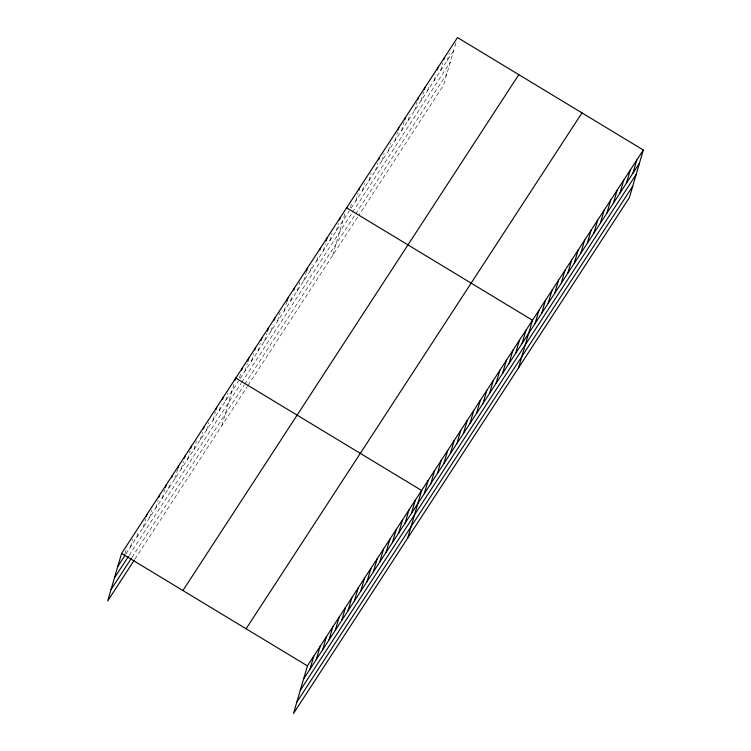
<?xml version="1.0" encoding="UTF-8"?>
<svg xmlns="http://www.w3.org/2000/svg" width="751" height="751" viewBox="0 0 751 751"><rect width="100%" height="100%" fill="white"/><g stroke="black" fill="none" stroke-linecap="round" stroke-linejoin="round"><path stroke-width="0.56" stroke-dasharray="3.75 2.82" d="M125.06 553.534L126.985 546.963M130.439 547.075L132.683 539.406M136.785 537.331L138.391 531.858M143.131 527.587L145.694 518.828M149.477 517.843L151.721 510.173M155.823 508.098L158.067 500.429M162.169 498.354L164.732 489.596M168.506 488.61L170.43 482.039M174.852 478.866L178.053 467.911M181.198 469.122L183.441 461.452M187.543 459.377L190.106 450.619M193.889 449.633L196.452 440.875M200.235 439.889L202.479 432.219M206.581 430.145L208.816 422.475M212.918 420.4L215.481 411.642M219.264 410.656L221.188 404.085M225.61 400.912L227.853 393.242M221.892 425.592L234.199 383.498M239.438 377.866L240.714 373.491M244.995 371.144L247.239 363.475M251.519 361.128L253.763 353.458M258.034 351.111L260.278 343.442M264.559 341.104L266.802 333.435M271.073 331.088L272.998 324.516M277.598 321.071L280.161 312.313M284.122 311.055L286.685 302.296M290.637 301.048L292.561 294.467M297.161 291.031L299.724 282.263M303.676 281.015L306.239 272.256M310.201 270.998L312.125 264.427M316.715 260.991L318.64 254.42M323.24 250.975L325.483 243.305M329.755 240.958L331.998 233.289M336.279 230.942L338.523 223.282M332.731 255.359L345.038 213.265M350.285 207.633L351.562 203.249M355.843 200.902L358.086 193.232M362.358 190.895L364.601 183.225M368.882 180.878L371.125 173.209M375.397 170.862L377.64 163.192M381.921 160.845L384.165 153.185M388.445 150.838L390.68 143.169M394.96 140.822L397.523 132.054M401.485 130.805L404.047 122.047M408 120.789L409.924 114.218M414.524 110.782L417.087 102.014M421.039 100.765L423.602 91.998M427.563 90.749L429.488 84.178M434.087 80.742L436.002 74.161M440.602 70.725L442.846 63.056M447.127 60.709L449.37 53.039M455.885 43.023L443.578 85.116L358.818 215.302M125.999 553.9L238.48 381.151M240.254 378.429L349.318 210.918M351.102 208.187L453.642 50.692M129.022 555.515L241.08 383.414M241.672 382.503L351.928 213.171M352.519 212.261L450.318 62.051M131.941 557.477L244.178 385.103M244.77 384.193L355.026 214.87M355.617 213.96L446.901 73.758M134.964 559.091L247.379 386.446M247.971 385.535L357.626 217.123"/><path stroke-width="1.13" d="M643.316 150.012L307.422 665.884L293.51 713.45L629.404 197.579L643.316 150.012L457.49 37.55L121.596 553.421L107.684 600.988L134.335 560.068M124.741 554.632L124.093 556.82L117.757 566.564M146.332 516.632L146.971 514.444M159.024 497.143L159.663 494.956M165.37 487.399L166.009 485.212M171.716 477.655L172.355 475.467M178.053 467.911L178.7 465.723M184.399 458.166L185.046 455.979M190.745 448.422L191.383 446.235M203.437 428.934L204.075 426.746M216.128 409.445L216.767 407.258M222.465 399.701L223.113 397.514M235.157 380.213L235.795 378.025L421.63 490.487L407.718 538.054M241.681 370.205L242.32 368.009M247.877 361.287L248.844 357.992M254.72 350.173L255.359 347.985M261.235 340.156L261.883 337.969M267.44 331.238L268.398 327.952M274.284 320.133L274.922 317.945M287.004 301.198L287.962 297.912M293.838 290.093L294.486 287.896M306.558 271.158L307.525 267.872M319.926 250.036L320.564 247.839M326.122 241.118L327.079 237.832M339.48 219.996L340.128 217.799M359.044 189.947L359.682 187.759M378.607 159.907L379.246 157.719M398.161 129.867L398.809 127.679M404.686 119.85L405.324 117.663M417.725 99.827L418.363 97.63M424.249 89.81L424.888 87.623M437.289 69.787L437.927 67.59M443.803 59.77L444.451 57.574M309.919 669.282L313.768 656.139M316.265 659.538L320.114 646.395M322.611 649.793L326.46 636.651M328.957 640.049L332.806 626.907M335.303 630.305L339.142 617.162M341.649 620.561L345.488 607.418M347.995 610.816L351.834 597.674M354.331 601.072L358.18 587.93M360.677 591.328L364.526 578.186M367.023 581.584L370.872 568.441M373.369 571.84L377.218 558.697M379.715 562.095L383.554 548.953M386.061 552.351L389.9 539.209M392.407 542.607L396.246 529.464M398.743 532.863L402.592 519.72M405.089 523.118L408.938 509.976M411.435 513.374L415.284 500.232M424.306 493.614L428.145 480.471M430.821 483.597L434.669 470.455M437.345 473.59L441.184 460.438M443.86 463.574L447.709 450.431M450.384 453.557L454.224 440.415M456.899 443.541L460.748 430.398M463.423 433.534L467.272 420.382M469.948 423.517L473.787 410.375M476.463 413.501L480.311 400.358M482.987 403.494L486.826 390.342M489.502 393.477L493.351 380.335M496.026 383.461L499.866 370.318M502.541 373.444L506.39 360.302M509.065 363.437L512.905 350.285M515.59 353.421L519.429 340.278M522.105 343.404L525.953 330.262M518.556 367.821L532.468 320.245L346.643 207.783M535.144 323.381L538.993 310.229M541.668 313.364L545.508 300.222M548.183 303.348L552.032 290.205M554.707 293.331L558.547 280.189M561.232 283.324L565.071 270.172M567.747 273.308L571.595 260.165M574.271 263.291L578.11 250.149M580.786 253.284L584.635 240.132M587.31 243.268L591.15 230.125M593.825 233.251L597.674 220.109M600.349 223.235L604.189 210.092M606.864 213.228L610.713 200.076M613.389 203.211L617.238 190.069M619.913 193.195L623.752 180.052M626.428 183.178L630.277 170.036M632.952 173.171L636.792 160.019M114.434 577.923L128.393 556.491M111.007 589.629L131.312 558.453M182.915 590.53L518.81 74.659M246.103 628.765L581.987 112.894M303.582 679.026L639.467 163.155M300.259 690.385L636.144 174.514M296.833 702.091L632.727 186.22M121.596 553.421L307.422 665.884"/></g></svg>
